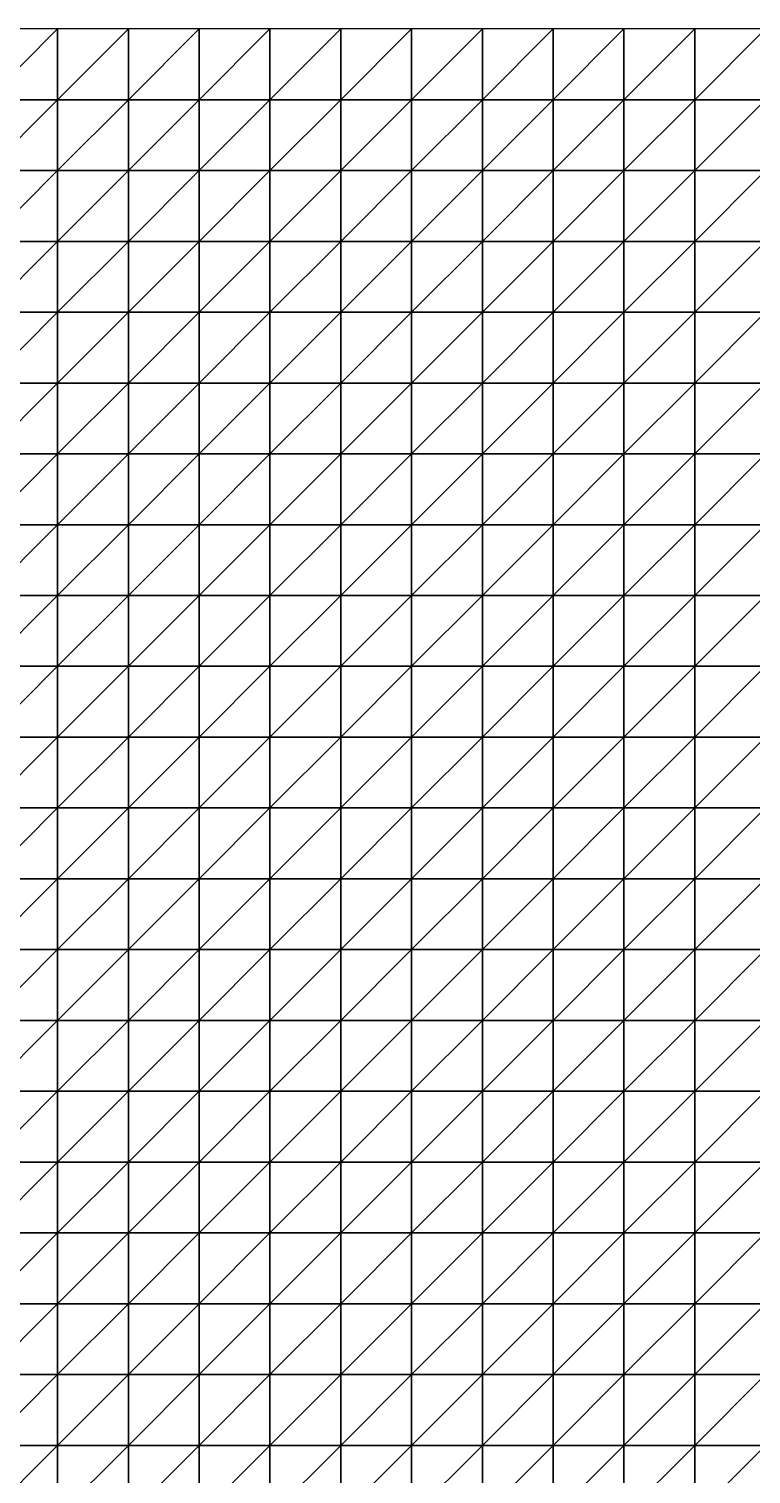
# Model space of a CAD drawing. Header units: metres. Extents: x 351000 to 353000, y 7455000 to 7457000.
# Drawn here: x 352490 to 352745, y 7456490 to 7457000 of the extents above; entities that cross this region are included whole.
import ezdxf

# ---------------------------------------------------------------- set-up
doc = ezdxf.new("R2010")
doc.units = ezdxf.units.M

msp = doc.modelspace()

# ---------------------------------------------------------------- linework, layer by layer
at = {"layer": 'BASE_OF_LEACHED_CAP_BOLC'}
for points in [[(352475, 7456975, 1212.64), (352500, 7456975, 1221.53), (352500, 7457000, 1216.86)], [(352475, 7456975, 1212.64), (352500, 7457000, 1216.86), (352475, 7457000, 1208.28)], [(352500, 7456975, 1221.53), (352525, 7456975, 1228.46), (352525, 7457000, 1224.62)], [(352500, 7456975, 1221.53), (352525, 7457000, 1224.62), (352500, 7457000, 1216.86)], [(352525, 7456975, 1228.46), (352550, 7456975, 1232.6), (352550, 7457000, 1229.88)], [(352525, 7456975, 1228.46), (352550, 7457000, 1229.88), (352525, 7457000, 1224.62)], [(352550, 7456975, 1232.6), (352575, 7456975, 1236.24), (352575, 7457000, 1233.13)], [(352550, 7456975, 1232.6), (352575, 7457000, 1233.13), (352550, 7457000, 1229.88)], [(352575, 7456975, 1236.24), (352600, 7456975, 1235.58), (352600, 7457000, 1233.17)], [(352575, 7456975, 1236.24), (352600, 7457000, 1233.17), (352575, 7457000, 1233.13)], [(352600, 7456975, 1235.58), (352625, 7456975, 1233.06), (352625, 7457000, 1231.1)], [(352600, 7456975, 1235.58), (352625, 7457000, 1231.1), (352600, 7457000, 1233.17)], [(352625, 7456975, 1233.06), (352650, 7456975, 1229.88), (352650, 7457000, 1228.05)], [(352625, 7456975, 1233.06), (352650, 7457000, 1228.05), (352625, 7457000, 1231.1)], [(352650, 7456975, 1229.88), (352675, 7456975, 1227.27), (352675, 7457000, 1225.29)], [(352650, 7456975, 1229.88), (352675, 7457000, 1225.29), (352650, 7457000, 1228.05)], [(352675, 7456975, 1227.27), (352700, 7456975, 1226.06), (352700, 7457000, 1223.8)], [(352675, 7456975, 1227.27), (352700, 7457000, 1223.8), (352675, 7457000, 1225.29)], [(352700, 7456975, 1226.06), (352725, 7456975, 1226.52), (352725, 7457000, 1224.01)], [(352700, 7456975, 1226.06), (352725, 7457000, 1224.01), (352700, 7457000, 1223.8)], [(352725, 7456975, 1226.52), (352750, 7456975, 1228.23), (352750, 7457000, 1225.68)], [(352725, 7456975, 1226.52), (352750, 7457000, 1225.68), (352725, 7457000, 1224.01)], [(352475, 7456950, 1217.47), (352500, 7456950, 1226.4), (352500, 7456975, 1221.53)], [(352475, 7456950, 1217.47), (352500, 7456975, 1221.53), (352475, 7456975, 1212.64)], [(352500, 7456950, 1226.4), (352525, 7456950, 1230.95), (352525, 7456975, 1228.46)], [(352500, 7456950, 1226.4), (352525, 7456975, 1228.46), (352500, 7456975, 1221.53)], [(352525, 7456950, 1230.95), (352550, 7456950, 1234.75), (352550, 7456975, 1232.6)], [(352525, 7456950, 1230.95), (352550, 7456975, 1232.6), (352525, 7456975, 1228.46)], [(352550, 7456950, 1234.75), (352575, 7456950, 1238.61), (352575, 7456975, 1236.24)], [(352550, 7456950, 1234.75), (352575, 7456975, 1236.24), (352550, 7456975, 1232.6)], [(352575, 7456950, 1238.61), (352600, 7456950, 1237.48), (352600, 7456975, 1235.58)], [(352575, 7456950, 1238.61), (352600, 7456975, 1235.58), (352575, 7456975, 1236.24)], [(352600, 7456950, 1237.48), (352625, 7456950, 1234.48), (352625, 7456975, 1233.06)], [(352600, 7456950, 1237.48), (352625, 7456975, 1233.06), (352600, 7456975, 1235.58)], [(352625, 7456950, 1234.48), (352650, 7456950, 1231.15), (352650, 7456975, 1229.88)], [(352625, 7456950, 1234.48), (352650, 7456975, 1229.88), (352625, 7456975, 1233.06)], [(352650, 7456950, 1231.15), (352675, 7456950, 1228.64), (352675, 7456975, 1227.27)], [(352650, 7456950, 1231.15), (352675, 7456975, 1227.27), (352650, 7456975, 1229.88)], [(352675, 7456950, 1228.64), (352700, 7456950, 1227.65), (352700, 7456975, 1226.06)], [(352675, 7456950, 1228.64), (352700, 7456975, 1226.06), (352675, 7456975, 1227.27)], [(352700, 7456950, 1227.65), (352725, 7456950, 1228.24), (352725, 7456975, 1226.52)], [(352700, 7456950, 1227.65), (352725, 7456975, 1226.52), (352700, 7456975, 1226.06)], [(352725, 7456950, 1228.24), (352750, 7456950, 1229.85), (352750, 7456975, 1228.23)], [(352725, 7456950, 1228.24), (352750, 7456975, 1228.23), (352725, 7456975, 1226.52)], [(352475, 7456925, 1222.8), (352500, 7456925, 1229.12), (352500, 7456950, 1226.4)], [(352475, 7456925, 1222.8), (352500, 7456950, 1226.4), (352475, 7456950, 1217.47)], [(352500, 7456925, 1229.12), (352525, 7456925, 1232.62), (352525, 7456950, 1230.95)], [(352500, 7456925, 1229.12), (352525, 7456950, 1230.95), (352500, 7456950, 1226.4)], [(352525, 7456925, 1232.62), (352550, 7456925, 1235.99), (352550, 7456950, 1234.75)], [(352525, 7456925, 1232.62), (352550, 7456950, 1234.75), (352525, 7456950, 1230.95)], [(352550, 7456925, 1235.99), (352575, 7456925, 1239.06), (352575, 7456950, 1238.61)], [(352550, 7456925, 1235.99), (352575, 7456950, 1238.61), (352550, 7456950, 1234.75)], [(352575, 7456925, 1239.06), (352600, 7456925, 1238.58), (352600, 7456950, 1237.48)], [(352575, 7456925, 1239.06), (352600, 7456950, 1237.48), (352575, 7456950, 1238.61)], [(352600, 7456925, 1238.58), (352625, 7456925, 1235.02), (352625, 7456950, 1234.48)], [(352600, 7456925, 1238.58), (352625, 7456950, 1234.48), (352600, 7456950, 1237.48)], [(352625, 7456925, 1235.02), (352650, 7456925, 1231.49), (352650, 7456950, 1231.15)], [(352625, 7456925, 1235.02), (352650, 7456950, 1231.15), (352625, 7456950, 1234.48)], [(352650, 7456925, 1231.49), (352675, 7456925, 1229.02), (352675, 7456950, 1228.64)], [(352650, 7456925, 1231.49), (352675, 7456950, 1228.64), (352650, 7456950, 1231.15)], [(352675, 7456925, 1229.02), (352700, 7456925, 1228.16), (352700, 7456950, 1227.65)], [(352675, 7456925, 1229.02), (352700, 7456950, 1227.65), (352675, 7456950, 1228.64)], [(352700, 7456925, 1228.16), (352725, 7456925, 1228.77), (352725, 7456950, 1228.24)], [(352700, 7456925, 1228.16), (352725, 7456950, 1228.24), (352700, 7456950, 1227.65)], [(352725, 7456925, 1228.77), (352750, 7456925, 1230.15), (352750, 7456950, 1229.85)], [(352725, 7456925, 1228.77), (352750, 7456950, 1229.85), (352725, 7456950, 1228.24)], [(352475, 7456900, 1228.33), (352500, 7456900, 1230.65), (352500, 7456925, 1229.12)], [(352475, 7456900, 1228.33), (352500, 7456925, 1229.12), (352475, 7456925, 1222.8)], [(352500, 7456900, 1230.65), (352525, 7456900, 1233.57), (352525, 7456925, 1232.62)], [(352500, 7456900, 1230.65), (352525, 7456925, 1232.62), (352500, 7456925, 1229.12)], [(352525, 7456900, 1233.57), (352550, 7456900, 1236.49), (352550, 7456925, 1235.99)], [(352525, 7456900, 1233.57), (352550, 7456925, 1235.99), (352525, 7456925, 1232.62)], [(352550, 7456900, 1236.49), (352575, 7456900, 1238.99), (352575, 7456925, 1239.06)], [(352550, 7456900, 1236.49), (352575, 7456925, 1239.06), (352550, 7456925, 1235.99)], [(352575, 7456900, 1238.99), (352600, 7456900, 1238.55), (352600, 7456925, 1238.58)], [(352575, 7456900, 1238.99), (352600, 7456925, 1238.58), (352575, 7456925, 1239.06)], [(352600, 7456900, 1238.55), (352625, 7456900, 1234.38), (352625, 7456925, 1235.02)], [(352600, 7456900, 1238.55), (352625, 7456925, 1235.02), (352600, 7456925, 1238.58)], [(352625, 7456900, 1234.38), (352650, 7456900, 1230.61), (352650, 7456925, 1231.49)], [(352625, 7456900, 1234.38), (352650, 7456925, 1231.49), (352625, 7456925, 1235.02)], [(352650, 7456900, 1230.61), (352675, 7456900, 1228.14), (352675, 7456925, 1229.02)], [(352650, 7456900, 1230.61), (352675, 7456925, 1229.02), (352650, 7456925, 1231.49)], [(352675, 7456900, 1228.14), (352700, 7456900, 1227.33), (352700, 7456925, 1228.16)], [(352675, 7456900, 1228.14), (352700, 7456925, 1228.16), (352675, 7456925, 1229.02)], [(352700, 7456900, 1227.33), (352725, 7456900, 1227.89), (352725, 7456925, 1228.77)], [(352700, 7456900, 1227.33), (352725, 7456925, 1228.77), (352700, 7456925, 1228.16)], [(352725, 7456900, 1227.89), (352750, 7456900, 1228.98), (352750, 7456925, 1230.15)], [(352725, 7456900, 1227.89), (352750, 7456925, 1230.15), (352725, 7456925, 1228.77)], [(352475, 7456875, 1231.19), (352500, 7456875, 1232.3), (352500, 7456900, 1230.65)], [(352475, 7456875, 1231.19), (352500, 7456900, 1230.65), (352475, 7456900, 1228.33)], [(352500, 7456875, 1232.3), (352525, 7456875, 1234.36), (352525, 7456900, 1233.57)], [(352500, 7456875, 1232.3), (352525, 7456900, 1233.57), (352500, 7456900, 1230.65)], [(352525, 7456875, 1234.36), (352550, 7456875, 1236.79), (352550, 7456900, 1236.49)], [(352525, 7456875, 1234.36), (352550, 7456900, 1236.49), (352525, 7456900, 1233.57)], [(352550, 7456875, 1236.79), (352575, 7456875, 1238.97), (352575, 7456900, 1238.99)], [(352550, 7456875, 1236.79), (352575, 7456900, 1238.99), (352550, 7456900, 1236.49)], [(352575, 7456875, 1238.97), (352600, 7456875, 1237.13), (352600, 7456900, 1238.55)], [(352575, 7456875, 1238.97), (352600, 7456900, 1238.55), (352575, 7456900, 1238.99)], [(352600, 7456875, 1237.13), (352625, 7456875, 1232.36), (352625, 7456900, 1234.38)], [(352600, 7456875, 1237.13), (352625, 7456900, 1234.38), (352600, 7456900, 1238.55)], [(352625, 7456875, 1232.36), (352650, 7456875, 1228.37), (352650, 7456900, 1230.61)], [(352625, 7456875, 1232.36), (352650, 7456900, 1230.61), (352625, 7456900, 1234.38)], [(352650, 7456875, 1228.37), (352675, 7456875, 1225.92), (352675, 7456900, 1228.14)], [(352650, 7456875, 1228.37), (352675, 7456900, 1228.14), (352650, 7456900, 1230.61)], [(352675, 7456875, 1225.92), (352700, 7456875, 1225.17), (352700, 7456900, 1227.33)], [(352675, 7456875, 1225.92), (352700, 7456900, 1227.33), (352675, 7456900, 1228.14)], [(352700, 7456875, 1225.17), (352725, 7456875, 1225.65), (352725, 7456900, 1227.89)], [(352700, 7456875, 1225.17), (352725, 7456900, 1227.89), (352700, 7456900, 1227.33)], [(352725, 7456875, 1225.65), (352750, 7456875, 1226.44), (352750, 7456900, 1228.98)], [(352725, 7456875, 1225.65), (352750, 7456900, 1228.98), (352725, 7456900, 1227.89)], [(352475, 7456850, 1234.71), (352500, 7456850, 1234.59), (352500, 7456875, 1232.3)], [(352475, 7456850, 1234.71), (352500, 7456875, 1232.3), (352475, 7456875, 1231.19)], [(352500, 7456850, 1234.59), (352525, 7456850, 1235.6), (352525, 7456875, 1234.36)], [(352500, 7456850, 1234.59), (352525, 7456875, 1234.36), (352500, 7456875, 1232.3)], [(352525, 7456850, 1235.6), (352550, 7456850, 1237.4), (352550, 7456875, 1236.79)], [(352525, 7456850, 1235.6), (352550, 7456875, 1236.79), (352525, 7456875, 1234.36)], [(352550, 7456850, 1237.4), (352575, 7456850, 1239.36), (352575, 7456875, 1238.97)], [(352550, 7456850, 1237.4), (352575, 7456875, 1238.97), (352550, 7456875, 1236.79)], [(352575, 7456850, 1239.36), (352600, 7456850, 1234.19), (352600, 7456875, 1237.13)], [(352575, 7456850, 1239.36), (352600, 7456875, 1237.13), (352575, 7456875, 1238.97)], [(352600, 7456850, 1234.19), (352625, 7456850, 1228.95), (352625, 7456875, 1232.36)], [(352600, 7456850, 1234.19), (352625, 7456875, 1232.36), (352600, 7456875, 1237.13)], [(352625, 7456850, 1228.95), (352650, 7456850, 1224.87), (352650, 7456875, 1228.37)], [(352625, 7456850, 1228.95), (352650, 7456875, 1228.37), (352625, 7456875, 1232.36)], [(352650, 7456850, 1224.87), (352675, 7456850, 1222.55), (352675, 7456875, 1225.92)], [(352650, 7456850, 1224.87), (352675, 7456875, 1225.92), (352650, 7456875, 1228.37)], [(352675, 7456850, 1222.55), (352700, 7456850, 1221.93), (352700, 7456875, 1225.17)], [(352675, 7456850, 1222.55), (352700, 7456875, 1225.17), (352675, 7456875, 1225.92)], [(352700, 7456850, 1221.93), (352725, 7456850, 1222.38), (352725, 7456875, 1225.65)], [(352700, 7456850, 1221.93), (352725, 7456875, 1225.65), (352700, 7456875, 1225.17)], [(352725, 7456850, 1222.38), (352750, 7456850, 1222.91), (352750, 7456875, 1226.44)], [(352725, 7456850, 1222.38), (352750, 7456875, 1226.44), (352725, 7456875, 1225.65)], [(352475, 7456825, 1238.7), (352500, 7456825, 1237.61), (352500, 7456850, 1234.59)], [(352475, 7456825, 1238.7), (352500, 7456850, 1234.59), (352475, 7456850, 1234.71)], [(352500, 7456825, 1237.61), (352525, 7456825, 1237.54), (352525, 7456850, 1235.6)], [(352500, 7456825, 1237.61), (352525, 7456850, 1235.6), (352500, 7456850, 1234.59)], [(352525, 7456825, 1237.54), (352550, 7456825, 1238.52), (352550, 7456850, 1237.4)], [(352525, 7456825, 1237.54), (352550, 7456850, 1237.4), (352525, 7456850, 1235.6)], [(352550, 7456825, 1238.52), (352575, 7456825, 1235.84), (352575, 7456850, 1239.36)], [(352550, 7456825, 1238.52), (352575, 7456850, 1239.36), (352550, 7456850, 1237.4)], [(352575, 7456825, 1235.84), (352600, 7456825, 1229.81), (352600, 7456850, 1234.19)], [(352575, 7456825, 1235.84), (352600, 7456850, 1234.19), (352575, 7456850, 1239.36)], [(352600, 7456825, 1229.81), (352625, 7456825, 1224.36), (352625, 7456850, 1228.95)], [(352600, 7456825, 1229.81), (352625, 7456850, 1228.95), (352600, 7456850, 1234.19)], [(352625, 7456825, 1224.36), (352650, 7456825, 1220.44), (352650, 7456850, 1224.87)], [(352625, 7456825, 1224.36), (352650, 7456850, 1224.87), (352625, 7456850, 1228.95)], [(352650, 7456825, 1220.44), (352675, 7456825, 1218.44), (352675, 7456850, 1222.55)], [(352650, 7456825, 1220.44), (352675, 7456850, 1222.55), (352650, 7456850, 1224.87)], [(352675, 7456825, 1218.44), (352700, 7456825, 1218.1), (352700, 7456850, 1221.93)], [(352675, 7456825, 1218.44), (352700, 7456850, 1221.93), (352675, 7456850, 1222.55)], [(352700, 7456825, 1218.1), (352725, 7456825, 1218.64), (352725, 7456850, 1222.38)], [(352700, 7456825, 1218.1), (352725, 7456850, 1222.38), (352700, 7456850, 1221.93)], [(352725, 7456825, 1218.64), (352750, 7456825, 1219), (352750, 7456850, 1222.91)], [(352725, 7456825, 1218.64), (352750, 7456850, 1222.91), (352725, 7456850, 1222.38)], [(352475, 7456800, 1242.44), (352500, 7456800, 1240.83), (352500, 7456825, 1237.61)], [(352475, 7456800, 1242.44), (352500, 7456825, 1237.61), (352475, 7456825, 1238.7)], [(352500, 7456800, 1240.83), (352525, 7456800, 1239.85), (352525, 7456825, 1237.54)], [(352500, 7456800, 1240.83), (352525, 7456825, 1237.54), (352500, 7456825, 1237.61)], [(352525, 7456800, 1239.85), (352550, 7456800, 1236.97), (352550, 7456825, 1238.52)], [(352525, 7456800, 1239.85), (352550, 7456825, 1238.52), (352525, 7456825, 1237.54)], [(352550, 7456800, 1236.97), (352575, 7456800, 1230.71), (352575, 7456825, 1235.84)], [(352550, 7456800, 1236.97), (352575, 7456825, 1235.84), (352550, 7456825, 1238.52)], [(352575, 7456800, 1230.71), (352600, 7456800, 1224.34), (352600, 7456825, 1229.81)], [(352575, 7456800, 1230.71), (352600, 7456825, 1229.81), (352575, 7456825, 1235.84)], [(352600, 7456800, 1224.34), (352625, 7456800, 1219.06), (352625, 7456825, 1224.36)], [(352600, 7456800, 1224.34), (352625, 7456825, 1224.36), (352600, 7456825, 1229.81)], [(352625, 7456800, 1219.06), (352650, 7456800, 1215.63), (352650, 7456825, 1220.44)], [(352625, 7456800, 1219.06), (352650, 7456825, 1220.44), (352625, 7456825, 1224.36)], [(352650, 7456800, 1215.63), (352675, 7456800, 1214.22), (352675, 7456825, 1218.44)], [(352650, 7456800, 1215.63), (352675, 7456825, 1218.44), (352650, 7456825, 1220.44)], [(352675, 7456800, 1214.22), (352700, 7456800, 1214.36), (352700, 7456825, 1218.1)], [(352675, 7456800, 1214.22), (352700, 7456825, 1218.1), (352675, 7456825, 1218.44)], [(352700, 7456800, 1214.36), (352725, 7456800, 1215.12), (352725, 7456825, 1218.64)], [(352700, 7456800, 1214.36), (352725, 7456825, 1218.64), (352700, 7456825, 1218.1)], [(352725, 7456800, 1215.12), (352750, 7456800, 1215.4), (352750, 7456825, 1219)], [(352725, 7456800, 1215.12), (352750, 7456825, 1219), (352725, 7456825, 1218.64)], [(352475, 7456775, 1241.41), (352500, 7456775, 1240.8), (352500, 7456800, 1240.83)], [(352475, 7456775, 1241.41), (352500, 7456800, 1240.83), (352475, 7456800, 1242.44)], [(352500, 7456775, 1240.8), (352525, 7456775, 1237.12), (352525, 7456800, 1239.85)], [(352500, 7456775, 1240.8), (352525, 7456800, 1239.85), (352500, 7456800, 1240.83)], [(352525, 7456775, 1237.12), (352550, 7456775, 1231.26), (352550, 7456800, 1236.97)], [(352525, 7456775, 1237.12), (352550, 7456800, 1236.97), (352525, 7456800, 1239.85)], [(352550, 7456775, 1231.26), (352575, 7456775, 1224.54), (352575, 7456800, 1230.71)], [(352550, 7456775, 1231.26), (352575, 7456800, 1230.71), (352550, 7456800, 1236.97)], [(352575, 7456775, 1224.54), (352600, 7456775, 1218.31), (352600, 7456800, 1224.34)], [(352575, 7456775, 1224.54), (352600, 7456800, 1224.34), (352575, 7456800, 1230.71)], [(352600, 7456775, 1218.31), (352625, 7456775, 1213.65), (352625, 7456800, 1219.06)], [(352600, 7456775, 1218.31), (352625, 7456800, 1219.06), (352600, 7456800, 1224.34)], [(352625, 7456775, 1213.65), (352650, 7456775, 1211.11), (352650, 7456800, 1215.63)], [(352625, 7456775, 1213.65), (352650, 7456800, 1215.63), (352625, 7456800, 1219.06)], [(352650, 7456775, 1211.11), (352675, 7456775, 1210.59), (352675, 7456800, 1214.22)], [(352650, 7456775, 1211.11), (352675, 7456800, 1214.22), (352650, 7456800, 1215.63)], [(352675, 7456775, 1210.59), (352700, 7456775, 1211.41), (352700, 7456800, 1214.36)], [(352675, 7456775, 1210.59), (352700, 7456800, 1214.36), (352675, 7456800, 1214.22)], [(352700, 7456775, 1211.41), (352725, 7456775, 1212.52), (352725, 7456800, 1215.12)], [(352700, 7456775, 1211.41), (352725, 7456800, 1215.12), (352700, 7456800, 1214.36)], [(352725, 7456775, 1212.52), (352750, 7456775, 1212.83), (352750, 7456800, 1215.4)], [(352725, 7456775, 1212.52), (352750, 7456800, 1215.4), (352725, 7456800, 1215.12)], [(352475, 7456750, 1238.23), (352500, 7456750, 1235.95), (352500, 7456775, 1240.8)], [(352475, 7456750, 1238.23), (352500, 7456775, 1240.8), (352475, 7456775, 1241.41)], [(352500, 7456750, 1235.95), (352525, 7456750, 1231.05), (352525, 7456775, 1237.12)], [(352500, 7456750, 1235.95), (352525, 7456775, 1237.12), (352500, 7456775, 1240.8)], [(352525, 7456750, 1231.05), (352550, 7456750, 1224.6), (352550, 7456775, 1231.26)], [(352525, 7456750, 1231.05), (352550, 7456775, 1231.26), (352525, 7456775, 1237.12)], [(352550, 7456750, 1224.6), (352575, 7456750, 1217.95), (352575, 7456775, 1224.54)], [(352550, 7456750, 1224.6), (352575, 7456775, 1224.54), (352550, 7456775, 1231.26)], [(352575, 7456750, 1217.95), (352600, 7456750, 1212.41), (352600, 7456775, 1218.31)], [(352575, 7456750, 1217.95), (352600, 7456775, 1218.31), (352575, 7456775, 1224.54)], [(352600, 7456750, 1212.41), (352625, 7456750, 1208.85), (352625, 7456775, 1213.65)], [(352600, 7456750, 1212.41), (352625, 7456775, 1213.65), (352600, 7456775, 1218.31)], [(352625, 7456750, 1208.85), (352650, 7456750, 1207.57), (352650, 7456775, 1211.11)], [(352625, 7456750, 1208.85), (352650, 7456775, 1211.11), (352625, 7456775, 1213.65)], [(352650, 7456750, 1207.57), (352675, 7456750, 1208.21), (352675, 7456775, 1210.59)], [(352650, 7456750, 1207.57), (352675, 7456775, 1210.59), (352650, 7456775, 1211.11)], [(352675, 7456750, 1208.21), (352700, 7456750, 1209.9), (352700, 7456775, 1211.41)], [(352675, 7456750, 1208.21), (352700, 7456775, 1211.41), (352675, 7456775, 1210.59)], [(352700, 7456750, 1209.9), (352725, 7456750, 1211.48), (352725, 7456775, 1212.52)], [(352700, 7456750, 1209.9), (352725, 7456775, 1212.52), (352700, 7456775, 1211.41)], [(352725, 7456750, 1211.48), (352750, 7456750, 1211.85), (352750, 7456775, 1212.83)], [(352725, 7456750, 1211.48), (352750, 7456775, 1212.83), (352725, 7456775, 1212.52)], [(352475, 7456725, 1233.39), (352500, 7456725, 1229.81), (352500, 7456750, 1235.95)], [(352475, 7456725, 1233.39), (352500, 7456750, 1235.95), (352475, 7456750, 1238.23)], [(352500, 7456725, 1229.81), (352525, 7456725, 1224.19), (352525, 7456750, 1231.05)], [(352500, 7456725, 1229.81), (352525, 7456750, 1231.05), (352500, 7456750, 1235.95)], [(352525, 7456725, 1224.19), (352550, 7456725, 1217.69), (352550, 7456750, 1224.6)], [(352525, 7456725, 1224.19), (352550, 7456750, 1224.6), (352525, 7456750, 1231.05)], [(352550, 7456725, 1217.69), (352575, 7456725, 1211.68), (352575, 7456750, 1217.95)], [(352550, 7456725, 1217.69), (352575, 7456750, 1217.95), (352550, 7456750, 1224.6)], [(352575, 7456725, 1211.68), (352600, 7456725, 1207.34), (352600, 7456750, 1212.41)], [(352575, 7456725, 1211.68), (352600, 7456750, 1212.41), (352575, 7456750, 1217.95)], [(352600, 7456725, 1207.34), (352625, 7456725, 1205.31), (352625, 7456750, 1208.85)], [(352600, 7456725, 1207.34), (352625, 7456750, 1208.85), (352600, 7456750, 1212.41)], [(352625, 7456725, 1205.31), (352650, 7456725, 1205.6), (352650, 7456750, 1207.57)], [(352625, 7456725, 1205.31), (352650, 7456750, 1207.57), (352625, 7456750, 1208.85)], [(352650, 7456725, 1205.6), (352675, 7456725, 1207.61), (352675, 7456750, 1208.21)], [(352650, 7456725, 1205.6), (352675, 7456750, 1208.21), (352650, 7456750, 1207.57)], [(352675, 7456725, 1207.61), (352700, 7456725, 1210.28), (352700, 7456750, 1209.9)], [(352675, 7456725, 1207.61), (352700, 7456750, 1209.9), (352675, 7456750, 1208.21)], [(352700, 7456725, 1210.28), (352725, 7456725, 1212.37), (352725, 7456750, 1211.48)], [(352700, 7456725, 1210.28), (352725, 7456750, 1211.48), (352700, 7456750, 1209.9)], [(352725, 7456725, 1212.37), (352750, 7456725, 1212.82), (352750, 7456750, 1211.85)], [(352725, 7456725, 1212.37), (352750, 7456750, 1211.85), (352725, 7456750, 1211.48)], [(352475, 7456700, 1227.59), (352500, 7456700, 1223.15), (352500, 7456725, 1229.81)], [(352475, 7456700, 1227.59), (352500, 7456725, 1229.81), (352475, 7456725, 1233.39)], [(352500, 7456700, 1223.15), (352525, 7456700, 1217.3), (352525, 7456725, 1224.19)], [(352500, 7456700, 1223.15), (352525, 7456725, 1224.19), (352500, 7456725, 1229.81)], [(352525, 7456700, 1217.3), (352550, 7456700, 1211.3), (352550, 7456725, 1217.69)], [(352525, 7456700, 1217.3), (352550, 7456725, 1217.69), (352525, 7456725, 1224.19)], [(352550, 7456700, 1211.3), (352575, 7456700, 1206.44), (352575, 7456725, 1211.68)], [(352550, 7456700, 1211.3), (352575, 7456725, 1211.68), (352550, 7456725, 1217.69)], [(352575, 7456700, 1206.44), (352600, 7456700, 1203.71), (352600, 7456725, 1207.34)], [(352575, 7456700, 1206.44), (352600, 7456725, 1207.34), (352575, 7456725, 1211.68)], [(352600, 7456700, 1203.71), (352625, 7456700, 1203.52), (352625, 7456725, 1205.31)], [(352600, 7456700, 1203.71), (352625, 7456725, 1205.31), (352600, 7456725, 1207.34)], [(352625, 7456700, 1203.52), (352650, 7456700, 1205.59), (352650, 7456725, 1205.6)], [(352625, 7456700, 1203.52), (352650, 7456725, 1205.6), (352625, 7456725, 1205.31)], [(352650, 7456700, 1205.59), (352675, 7456700, 1209.07), (352675, 7456725, 1207.61)], [(352650, 7456700, 1205.59), (352675, 7456725, 1207.61), (352650, 7456725, 1205.6)], [(352675, 7456700, 1209.07), (352700, 7456700, 1212.75), (352700, 7456725, 1210.28)], [(352675, 7456700, 1209.07), (352700, 7456725, 1210.28), (352675, 7456725, 1207.61)], [(352700, 7456700, 1212.75), (352725, 7456700, 1215.33), (352725, 7456725, 1212.37)], [(352700, 7456700, 1212.75), (352725, 7456725, 1212.37), (352700, 7456725, 1210.28)], [(352725, 7456700, 1215.33), (352750, 7456700, 1215.83), (352750, 7456725, 1212.82)], [(352725, 7456700, 1215.33), (352750, 7456725, 1212.82), (352725, 7456725, 1212.37)], [(352475, 7456675, 1221.67), (352500, 7456675, 1216.8), (352500, 7456700, 1223.15)], [(352475, 7456675, 1221.67), (352500, 7456700, 1223.15), (352475, 7456700, 1227.59)], [(352500, 7456675, 1216.8), (352525, 7456675, 1211.21), (352525, 7456700, 1217.3)], [(352500, 7456675, 1216.8), (352525, 7456700, 1217.3), (352500, 7456700, 1223.15)], [(352525, 7456675, 1211.21), (352550, 7456675, 1206.14), (352550, 7456700, 1211.3)], [(352525, 7456675, 1211.21), (352550, 7456700, 1211.3), (352525, 7456700, 1217.3)], [(352550, 7456675, 1206.14), (352575, 7456675, 1202.8), (352575, 7456700, 1206.44)], [(352550, 7456675, 1206.14), (352575, 7456700, 1206.44), (352550, 7456700, 1211.3)], [(352575, 7456675, 1202.8), (352600, 7456675, 1201.97), (352600, 7456700, 1203.71)], [(352575, 7456675, 1202.8), (352600, 7456700, 1203.71), (352575, 7456700, 1206.44)], [(352600, 7456675, 1201.97), (352625, 7456675, 1203.79), (352625, 7456700, 1203.52)], [(352600, 7456675, 1201.97), (352625, 7456700, 1203.52), (352600, 7456700, 1203.71)], [(352625, 7456675, 1203.79), (352650, 7456675, 1207.69), (352650, 7456700, 1205.59)], [(352625, 7456675, 1203.79), (352650, 7456700, 1205.59), (352625, 7456700, 1203.52)], [(352650, 7456675, 1207.69), (352675, 7456675, 1212.62), (352675, 7456700, 1209.07)], [(352650, 7456675, 1207.69), (352675, 7456700, 1209.07), (352650, 7456700, 1205.59)], [(352675, 7456675, 1212.62), (352700, 7456675, 1217.22), (352700, 7456700, 1212.75)], [(352675, 7456675, 1212.62), (352700, 7456700, 1212.75), (352675, 7456700, 1209.07)], [(352700, 7456675, 1217.22), (352725, 7456675, 1220.22), (352725, 7456700, 1215.33)], [(352700, 7456675, 1217.22), (352725, 7456700, 1215.33), (352700, 7456700, 1212.75)], [(352725, 7456675, 1220.22), (352750, 7456675, 1220.69), (352750, 7456700, 1215.83)], [(352725, 7456675, 1220.22), (352750, 7456700, 1215.83), (352725, 7456700, 1215.33)], [(352475, 7456650, 1216.45), (352500, 7456650, 1211.55), (352500, 7456675, 1216.8)], [(352475, 7456650, 1216.45), (352500, 7456675, 1216.8), (352475, 7456675, 1221.67)], [(352500, 7456650, 1211.55), (352525, 7456650, 1206.58), (352525, 7456675, 1211.21)], [(352500, 7456650, 1211.55), (352525, 7456675, 1211.21), (352500, 7456675, 1216.8)], [(352525, 7456650, 1206.58), (352550, 7456650, 1202.76), (352550, 7456675, 1206.14)], [(352525, 7456650, 1206.58), (352550, 7456675, 1206.14), (352525, 7456675, 1211.21)], [(352550, 7456650, 1202.76), (352575, 7456650, 1201.15), (352575, 7456675, 1202.8)], [(352550, 7456650, 1202.76), (352575, 7456675, 1202.8), (352550, 7456675, 1206.14)], [(352575, 7456650, 1201.15), (352600, 7456650, 1202.32), (352600, 7456675, 1201.97)], [(352575, 7456650, 1201.15), (352600, 7456675, 1201.97), (352575, 7456675, 1202.8)], [(352600, 7456650, 1202.32), (352625, 7456650, 1206.12), (352625, 7456675, 1203.79)], [(352600, 7456650, 1202.32), (352625, 7456675, 1203.79), (352600, 7456675, 1201.97)], [(352625, 7456650, 1206.12), (352650, 7456650, 1211.76), (352650, 7456675, 1207.69)], [(352625, 7456650, 1206.12), (352650, 7456675, 1207.69), (352625, 7456675, 1203.79)], [(352650, 7456650, 1211.76), (352675, 7456650, 1217.99), (352675, 7456675, 1212.62)], [(352650, 7456650, 1211.76), (352675, 7456675, 1212.62), (352650, 7456675, 1207.69)], [(352675, 7456650, 1217.99), (352700, 7456650, 1223.37), (352700, 7456675, 1217.22)], [(352675, 7456650, 1217.99), (352700, 7456675, 1217.22), (352675, 7456675, 1212.62)], [(352700, 7456650, 1223.37), (352725, 7456650, 1226.65), (352725, 7456675, 1220.22)], [(352700, 7456650, 1223.37), (352725, 7456675, 1220.22), (352700, 7456675, 1217.22)], [(352725, 7456650, 1226.65), (352750, 7456650, 1227), (352750, 7456675, 1220.69)], [(352725, 7456650, 1226.65), (352750, 7456675, 1220.69), (352725, 7456675, 1220.22)], [(352475, 7456625, 1212.63), (352500, 7456625, 1208.01), (352500, 7456650, 1211.55)], [(352475, 7456625, 1212.63), (352500, 7456650, 1211.55), (352475, 7456650, 1216.45)], [(352500, 7456625, 1208.01), (352525, 7456625, 1203.9), (352525, 7456650, 1206.58)], [(352500, 7456625, 1208.01), (352525, 7456650, 1206.58), (352500, 7456650, 1211.55)], [(352525, 7456625, 1203.9), (352550, 7456625, 1201.48), (352550, 7456650, 1202.76)], [(352525, 7456625, 1203.9), (352550, 7456650, 1202.76), (352525, 7456650, 1206.58)], [(352550, 7456625, 1201.48), (352575, 7456625, 1201.64), (352575, 7456650, 1201.15)], [(352550, 7456625, 1201.48), (352575, 7456650, 1201.15), (352550, 7456650, 1202.76)], [(352575, 7456625, 1201.64), (352600, 7456625, 1204.71), (352600, 7456650, 1202.32)], [(352575, 7456625, 1201.64), (352600, 7456650, 1202.32), (352575, 7456650, 1201.15)], [(352600, 7456625, 1204.71), (352625, 7456625, 1210.33), (352625, 7456650, 1206.12)], [(352600, 7456625, 1204.71), (352625, 7456650, 1206.12), (352600, 7456650, 1202.32)], [(352625, 7456625, 1210.33), (352650, 7456625, 1217.47), (352650, 7456650, 1211.76)], [(352625, 7456625, 1210.33), (352650, 7456650, 1211.76), (352625, 7456650, 1206.12)], [(352650, 7456625, 1217.47), (352675, 7456625, 1224.74), (352675, 7456650, 1217.99)], [(352650, 7456625, 1217.47), (352675, 7456650, 1217.99), (352650, 7456650, 1211.76)], [(352675, 7456625, 1224.74), (352700, 7456625, 1230.67), (352700, 7456650, 1223.37)], [(352675, 7456625, 1224.74), (352700, 7456650, 1223.37), (352675, 7456650, 1217.99)], [(352700, 7456625, 1230.67), (352725, 7456625, 1234.06), (352725, 7456650, 1226.65)], [(352700, 7456625, 1230.67), (352725, 7456650, 1226.65), (352700, 7456650, 1223.37)], [(352725, 7456625, 1234.06), (352750, 7456625, 1234.21), (352750, 7456650, 1227)], [(352725, 7456625, 1234.06), (352750, 7456650, 1227), (352725, 7456650, 1226.65)], [(352475, 7456600, 1210.71), (352500, 7456600, 1206.54), (352500, 7456625, 1208.01)], [(352475, 7456600, 1210.71), (352500, 7456625, 1208.01), (352475, 7456625, 1212.63)], [(352500, 7456600, 1206.54), (352525, 7456600, 1203.4), (352525, 7456625, 1203.9)], [(352500, 7456600, 1206.54), (352525, 7456625, 1203.9), (352500, 7456625, 1208.01)], [(352525, 7456600, 1203.4), (352550, 7456600, 1202.37), (352550, 7456625, 1201.48)], [(352525, 7456600, 1203.4), (352550, 7456625, 1201.48), (352525, 7456625, 1203.9)], [(352550, 7456600, 1202.37), (352575, 7456600, 1204.17), (352575, 7456625, 1201.64)], [(352550, 7456600, 1202.37), (352575, 7456625, 1201.64), (352550, 7456625, 1201.48)], [(352575, 7456600, 1204.17), (352600, 7456600, 1208.92), (352600, 7456625, 1204.71)], [(352575, 7456600, 1204.17), (352600, 7456625, 1204.71), (352575, 7456625, 1201.64)], [(352600, 7456600, 1208.92), (352625, 7456600, 1216.02), (352625, 7456625, 1210.33)], [(352600, 7456600, 1208.92), (352625, 7456625, 1210.33), (352600, 7456625, 1204.71)], [(352625, 7456600, 1216.02), (352650, 7456600, 1224.31), (352650, 7456625, 1217.47)], [(352625, 7456600, 1216.02), (352650, 7456625, 1217.47), (352625, 7456625, 1210.33)], [(352650, 7456600, 1224.31), (352675, 7456600, 1232.29), (352675, 7456625, 1224.74)], [(352650, 7456600, 1224.31), (352675, 7456625, 1224.74), (352650, 7456625, 1217.47)], [(352675, 7456600, 1232.29), (352700, 7456600, 1238.5), (352700, 7456625, 1230.67)], [(352675, 7456600, 1232.29), (352700, 7456625, 1230.67), (352675, 7456625, 1224.74)], [(352700, 7456600, 1238.5), (352725, 7456600, 1241.82), (352725, 7456625, 1234.06)], [(352700, 7456600, 1238.5), (352725, 7456625, 1234.06), (352700, 7456625, 1230.67)], [(352725, 7456600, 1241.82), (352750, 7456600, 1241.69), (352750, 7456625, 1234.21)], [(352725, 7456600, 1241.82), (352750, 7456625, 1234.21), (352725, 7456625, 1234.06)], [(352475, 7456575, 1210.88), (352500, 7456575, 1207.28), (352500, 7456600, 1206.54)], [(352475, 7456575, 1210.88), (352500, 7456600, 1206.54), (352475, 7456600, 1210.71)], [(352500, 7456575, 1207.28), (352525, 7456575, 1205.1), (352525, 7456600, 1203.4)], [(352500, 7456575, 1207.28), (352525, 7456600, 1203.4), (352500, 7456600, 1206.54)], [(352525, 7456575, 1205.1), (352550, 7456575, 1205.31), (352550, 7456600, 1202.37)], [(352525, 7456575, 1205.1), (352550, 7456600, 1202.37), (352525, 7456600, 1203.4)], [(352550, 7456575, 1205.31), (352575, 7456575, 1208.49), (352575, 7456600, 1204.17)], [(352550, 7456575, 1205.31), (352575, 7456600, 1204.17), (352550, 7456600, 1202.37)], [(352575, 7456575, 1208.49), (352600, 7456575, 1214.55), (352600, 7456600, 1208.92)], [(352575, 7456575, 1208.49), (352600, 7456600, 1208.92), (352575, 7456600, 1204.17)], [(352600, 7456575, 1214.55), (352625, 7456575, 1222.73), (352625, 7456600, 1216.02)], [(352600, 7456575, 1214.55), (352625, 7456600, 1216.02), (352600, 7456600, 1208.92)], [(352625, 7456575, 1222.73), (352650, 7456575, 1231.74), (352650, 7456600, 1224.31)], [(352625, 7456575, 1222.73), (352650, 7456600, 1224.31), (352625, 7456600, 1216.02)], [(352650, 7456575, 1231.74), (352675, 7456575, 1240.04), (352675, 7456600, 1232.29)], [(352650, 7456575, 1231.74), (352675, 7456600, 1232.29), (352650, 7456600, 1224.31)], [(352675, 7456575, 1240.04), (352700, 7456575, 1246.23), (352700, 7456600, 1238.5)], [(352675, 7456575, 1240.04), (352700, 7456600, 1238.5), (352675, 7456600, 1232.29)], [(352700, 7456575, 1246.23), (352725, 7456575, 1247.1), (352725, 7456600, 1241.82)], [(352700, 7456575, 1246.23), (352725, 7456600, 1241.82), (352700, 7456600, 1238.5)], [(352725, 7456575, 1247.1), (352750, 7456575, 1247.99), (352750, 7456600, 1241.69)], [(352725, 7456575, 1247.1), (352750, 7456600, 1241.69), (352725, 7456600, 1241.82)], [(352475, 7456550, 1213.14), (352500, 7456550, 1210.12), (352500, 7456575, 1207.28)], [(352475, 7456550, 1213.14), (352500, 7456575, 1207.28), (352475, 7456575, 1210.88)], [(352500, 7456550, 1210.12), (352525, 7456550, 1208.79), (352525, 7456575, 1205.1)], [(352500, 7456550, 1210.12), (352525, 7456575, 1205.1), (352500, 7456575, 1207.28)], [(352525, 7456550, 1208.79), (352550, 7456550, 1210.03), (352550, 7456575, 1205.31)], [(352525, 7456550, 1208.79), (352550, 7456575, 1205.31), (352525, 7456575, 1205.1)], [(352550, 7456550, 1210.03), (352575, 7456550, 1214.24), (352575, 7456575, 1208.49)], [(352550, 7456550, 1210.03), (352575, 7456575, 1208.49), (352550, 7456575, 1205.31)], [(352575, 7456550, 1214.24), (352600, 7456550, 1221.19), (352600, 7456575, 1214.55)], [(352575, 7456550, 1214.24), (352600, 7456575, 1214.55), (352575, 7456575, 1208.49)], [(352600, 7456550, 1221.19), (352625, 7456550, 1229.97), (352625, 7456575, 1222.73)], [(352600, 7456550, 1221.19), (352625, 7456575, 1222.73), (352600, 7456575, 1214.55)], [(352625, 7456550, 1229.97), (352650, 7456550, 1239.23), (352650, 7456575, 1231.74)], [(352625, 7456550, 1229.97), (352650, 7456575, 1231.74), (352625, 7456575, 1222.73)], [(352650, 7456550, 1239.23), (352675, 7456550, 1246.86), (352675, 7456575, 1240.04)], [(352650, 7456550, 1239.23), (352675, 7456575, 1240.04), (352650, 7456575, 1231.74)], [(352675, 7456550, 1246.86), (352700, 7456550, 1248.5), (352700, 7456575, 1246.23)], [(352675, 7456550, 1246.86), (352700, 7456575, 1246.23), (352675, 7456575, 1240.04)], [(352700, 7456550, 1248.5), (352725, 7456550, 1249.83), (352725, 7456575, 1247.1)], [(352700, 7456550, 1248.5), (352725, 7456575, 1247.1), (352700, 7456575, 1246.23)], [(352725, 7456550, 1249.83), (352750, 7456550, 1251.02), (352750, 7456575, 1247.99)], [(352725, 7456550, 1249.83), (352750, 7456575, 1247.99), (352725, 7456575, 1247.1)], [(352475, 7456525, 1217.26), (352500, 7456525, 1214.8), (352500, 7456550, 1210.12)], [(352475, 7456525, 1217.26), (352500, 7456550, 1210.12), (352475, 7456550, 1213.14)], [(352500, 7456525, 1214.8), (352525, 7456525, 1214.19), (352525, 7456550, 1208.79)], [(352500, 7456525, 1214.8), (352525, 7456550, 1208.79), (352500, 7456550, 1210.12)], [(352525, 7456525, 1214.19), (352550, 7456525, 1216.18), (352550, 7456550, 1210.03)], [(352525, 7456525, 1214.19), (352550, 7456550, 1210.03), (352525, 7456550, 1208.79)], [(352550, 7456525, 1216.18), (352575, 7456525, 1221.04), (352575, 7456550, 1214.24)], [(352550, 7456525, 1216.18), (352575, 7456550, 1214.24), (352550, 7456550, 1210.03)], [(352575, 7456525, 1221.04), (352600, 7456525, 1228.4), (352600, 7456550, 1221.19)], [(352575, 7456525, 1221.04), (352600, 7456550, 1221.19), (352575, 7456550, 1214.24)], [(352600, 7456525, 1228.4), (352625, 7456525, 1237.3), (352625, 7456550, 1229.97)], [(352600, 7456525, 1228.4), (352625, 7456550, 1229.97), (352600, 7456550, 1221.19)], [(352625, 7456525, 1237.3), (352650, 7456525, 1246.34), (352650, 7456550, 1239.23)], [(352625, 7456525, 1237.3), (352650, 7456550, 1239.23), (352625, 7456550, 1229.97)], [(352650, 7456525, 1246.34), (352675, 7456525, 1251), (352675, 7456550, 1246.86)], [(352650, 7456525, 1246.34), (352675, 7456550, 1246.86), (352650, 7456550, 1239.23)], [(352675, 7456525, 1251), (352700, 7456525, 1253.83), (352700, 7456550, 1248.5)], [(352675, 7456525, 1251), (352700, 7456550, 1248.5), (352675, 7456550, 1246.86)], [(352700, 7456525, 1253.83), (352725, 7456525, 1255.78), (352725, 7456550, 1249.83)], [(352700, 7456525, 1253.83), (352725, 7456550, 1249.83), (352700, 7456550, 1248.5)], [(352725, 7456525, 1255.78), (352750, 7456525, 1256.9), (352750, 7456550, 1251.02)], [(352725, 7456525, 1255.78), (352750, 7456550, 1251.02), (352725, 7456550, 1249.83)], [(352475, 7456500, 1222.91), (352500, 7456500, 1220.98), (352500, 7456525, 1214.8)], [(352475, 7456500, 1222.91), (352500, 7456525, 1214.8), (352475, 7456525, 1217.26)], [(352500, 7456500, 1220.98), (352525, 7456500, 1220.91), (352525, 7456525, 1214.19)], [(352500, 7456500, 1220.98), (352525, 7456525, 1214.19), (352500, 7456525, 1214.8)], [(352525, 7456500, 1220.91), (352550, 7456500, 1223.36), (352550, 7456525, 1216.18)], [(352525, 7456500, 1220.91), (352550, 7456525, 1216.18), (352525, 7456525, 1214.19)], [(352550, 7456500, 1223.36), (352575, 7456500, 1228.48), (352575, 7456525, 1221.04)], [(352550, 7456500, 1223.36), (352575, 7456525, 1221.04), (352550, 7456525, 1216.18)], [(352575, 7456500, 1228.48), (352600, 7456500, 1235.81), (352600, 7456525, 1228.4)], [(352575, 7456500, 1228.48), (352600, 7456525, 1228.4), (352575, 7456525, 1221.04)], [(352600, 7456500, 1235.81), (352625, 7456500, 1244.34), (352625, 7456525, 1237.3)], [(352600, 7456500, 1235.81), (352625, 7456525, 1237.3), (352600, 7456525, 1228.4)], [(352625, 7456500, 1244.34), (352650, 7456500, 1252.72), (352650, 7456525, 1246.34)], [(352625, 7456500, 1244.34), (352650, 7456525, 1246.34), (352625, 7456525, 1237.3)], [(352650, 7456500, 1252.72), (352675, 7456500, 1257.67), (352675, 7456525, 1251)], [(352650, 7456500, 1252.72), (352675, 7456525, 1251), (352650, 7456525, 1246.34)], [(352675, 7456500, 1257.67), (352700, 7456500, 1261.3), (352700, 7456525, 1253.83)], [(352675, 7456500, 1257.67), (352700, 7456525, 1253.83), (352675, 7456525, 1251)], [(352700, 7456500, 1261.3), (352725, 7456500, 1263.47), (352725, 7456525, 1255.78)], [(352700, 7456500, 1261.3), (352725, 7456525, 1255.78), (352700, 7456525, 1253.83)], [(352725, 7456500, 1263.47), (352750, 7456500, 1263.85), (352750, 7456525, 1256.9)], [(352725, 7456500, 1263.47), (352750, 7456525, 1256.9), (352725, 7456525, 1255.78)], [(352475, 7456475, 1229.7), (352500, 7456475, 1228.25), (352500, 7456500, 1220.98)], [(352475, 7456475, 1229.7), (352500, 7456500, 1220.98), (352475, 7456500, 1222.91)], [(352500, 7456475, 1228.25), (352525, 7456475, 1228.56), (352525, 7456500, 1220.91)], [(352500, 7456475, 1228.25), (352525, 7456500, 1220.91), (352500, 7456500, 1220.98)], [(352525, 7456475, 1228.56), (352550, 7456475, 1231.2), (352550, 7456500, 1223.36)], [(352525, 7456475, 1228.56), (352550, 7456500, 1223.36), (352525, 7456500, 1220.91)], [(352550, 7456475, 1231.2), (352575, 7456475, 1236.21), (352575, 7456500, 1228.48)], [(352550, 7456475, 1231.2), (352575, 7456500, 1228.48), (352550, 7456500, 1223.36)], [(352575, 7456475, 1236.21), (352600, 7456475, 1243.09), (352600, 7456500, 1235.81)], [(352575, 7456475, 1236.21), (352600, 7456500, 1235.81), (352575, 7456500, 1228.48)], [(352600, 7456475, 1243.09), (352625, 7456475, 1250.82), (352625, 7456500, 1244.34)], [(352600, 7456475, 1243.09), (352625, 7456500, 1244.34), (352600, 7456500, 1235.81)], [(352625, 7456475, 1250.82), (352650, 7456475, 1258.14), (352650, 7456500, 1252.72)], [(352625, 7456475, 1250.82), (352650, 7456500, 1252.72), (352625, 7456500, 1244.34)], [(352650, 7456475, 1258.14), (352675, 7456475, 1263.86), (352675, 7456500, 1257.67)], [(352650, 7456475, 1258.14), (352675, 7456500, 1257.67), (352650, 7456500, 1252.72)], [(352675, 7456475, 1263.86), (352700, 7456475, 1267.18), (352700, 7456500, 1261.3)], [(352675, 7456475, 1263.86), (352700, 7456500, 1261.3), (352675, 7456500, 1257.67)], [(352700, 7456475, 1267.18), (352725, 7456475, 1267.75), (352725, 7456500, 1263.47)], [(352700, 7456475, 1267.18), (352725, 7456500, 1263.47), (352700, 7456500, 1261.3)], [(352725, 7456475, 1267.75), (352750, 7456475, 1265.76), (352750, 7456500, 1263.85)], [(352725, 7456475, 1267.75), (352750, 7456500, 1263.85), (352725, 7456500, 1263.47)]]:
    msp.add_3dface(points, dxfattribs=at)

doc.saveas('drawing.dxf')
